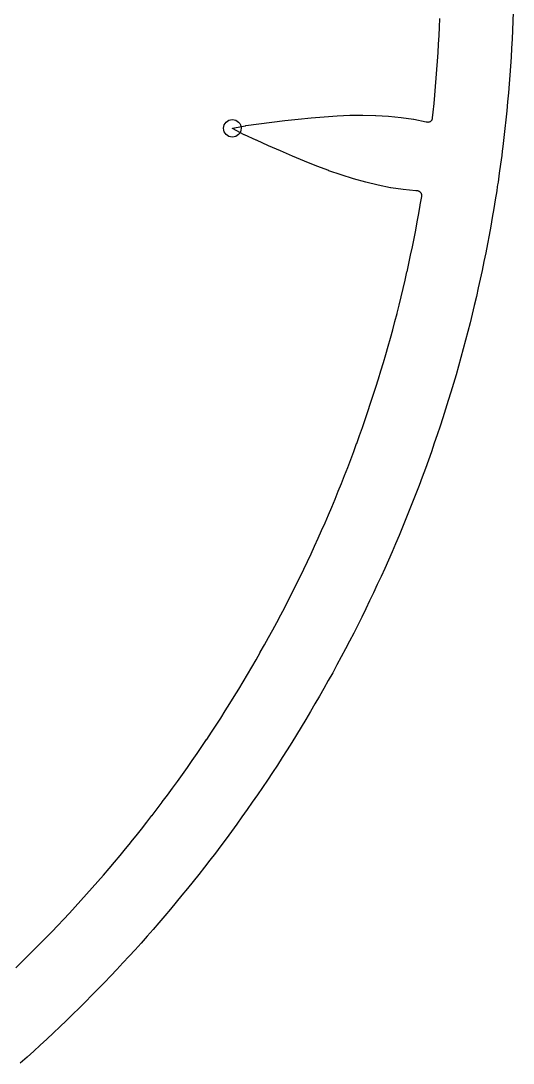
# Model space of a CAD drawing. Header units: millimetres. Extents: x -79 to 79, y -79 to 79.
# Drawn here: x 52.5 to 79.2, y -59.3 to -2.9 of the extents above; entities that cross this region are included whole.
import ezdxf

# ---------------------------------------------------------------- set-up
doc = ezdxf.new("R2010")
doc.units = ezdxf.units.MM
for name, color, linetype in [('CUT_INNER', 6, 'Continuous'), ('CUT_OUTER', 1, 'Continuous'), ('ENGRAVE', 7, 'Continuous')]:
    doc.layers.add(name, color=color, linetype=linetype)

msp = doc.modelspace()

# ---------------------------------------------------------------- linework, layer by layer
at = {"layer": 'CUT_INNER'}
msp.add_lwpolyline([(52.215, -54.1725), (52.5453, -53.8521), (52.5464, -53.851), (52.8747, -53.5287), (52.8758, -53.5276), (53.2022, -53.2033), (53.2033, -53.2022), (53.5276, -52.8758), (53.5287, -52.8747), (53.851, -52.5464), (53.8521, -52.5453), (54.1725, -52.215), (54.1735, -52.2139), (54.4918, -51.8816), (54.4929, -51.8805), (54.8091, -51.5463), (54.8102, -51.5451), (55.1244, -51.209), (55.1254, -51.2079), (55.4376, -50.8698), (55.4386, -50.8686), (55.7486, -50.5287), (55.7497, -50.5275), (56.0576, -50.1856), (56.0587, -50.1845), (56.3645, -49.8407), (56.3655, -49.8396), (56.6693, -49.494), (56.6703, -49.4928), (56.9719, -49.1453), (56.9729, -49.1441), (57.2724, -48.7948), (57.2734, -48.7936), (57.5707, -48.4425), (57.5717, -48.4413), (57.8668, -48.0883), (57.8678, -48.0871), (58.1608, -47.7323), (58.1618, -47.7312), (58.4526, -47.3746), (58.4536, -47.3734), (58.7422, -47.015), (58.7431, -47.0138), (59.0296, -46.6537), (59.0305, -46.6525), (59.3147, -46.2906), (59.3157, -46.2894), (59.5976, -45.9258), (59.5986, -45.9246), (59.8783, -45.5593), (59.8792, -45.558), (60.1567, -45.191), (60.1576, -45.1898), (60.4329, -44.821), (60.4338, -44.8198), (60.7068, -44.4494), (60.7077, -44.4481), (60.9783, -44.0761), (60.9792, -44.0748), (61.2476, -43.7011), (61.2485, -43.6998), (61.5146, -43.3244), (61.5155, -43.3232), (61.7793, -42.9462), (61.7802, -42.9449), (62.0417, -42.5663), (62.0425, -42.565), (62.3017, -42.1848), (62.3025, -42.1835), (62.5593, -41.8017), (62.5602, -41.8005), (62.8147, -41.4171), (62.8155, -41.4158), (63.0676, -41.0309), (63.0684, -41.0296), (63.3182, -40.6431), (63.319, -40.6419), (63.5664, -40.2539), (63.5672, -40.2526), (63.8122, -39.8631), (63.813, -39.8618), (64.0556, -39.4708), (64.0564, -39.4695), (64.2965, -39.077), (64.2973, -39.0757), (64.5351, -38.6817), (64.5359, -38.6804), (64.7712, -38.285), (64.772, -38.2837), (65.0049, -37.8869), (65.0057, -37.8856), (65.2362, -37.4873), (65.2369, -37.486), (65.465, -37.0863), (65.4657, -37.085), (65.6913, -36.6839), (65.692, -36.6826), (65.9151, -36.2802), (65.9159, -36.2788), (66.1365, -35.875), (66.1372, -35.8737), (66.3554, -35.4686), (66.3561, -35.4672), (66.5718, -35.0607), (66.5725, -35.0594), (66.7856, -34.6516), (66.7864, -34.6503), (66.997, -34.2412), (66.9977, -34.2398), (67.2058, -33.8294), (67.2065, -33.8281), (67.4122, -33.4164), (67.4128, -33.4151), (67.6159, -33.0022), (67.6166, -33.0008), (67.8172, -32.5867), (67.8178, -32.5853), (68.0158, -32.1699), (68.0165, -32.1686), (68.2119, -31.752), (68.2126, -31.7506), (68.4055, -31.3329), (68.4061, -31.3315), (68.5964, -30.9125), (68.5971, -30.9111), (68.7848, -30.4911), (68.7855, -30.4897), (68.9706, -30.0684), (68.9712, -30.067), (69.1538, -29.6447), (69.1544, -29.6433), (69.3344, -29.2198), (69.335, -29.2184), (69.5124, -28.7938), (69.513, -28.7924), (69.6878, -28.3667), (69.6883, -28.3653), (69.8605, -27.9386), (69.8611, -27.9372), (70.0306, -27.5094), (70.0312, -27.508), (70.1981, -27.0792), (70.1987, -27.0778), (70.3629, -26.648), (70.3635, -26.6465), (70.5251, -26.2157), (70.5257, -26.2143), (70.6846, -25.7825), (70.6852, -25.7811), (70.8415, -25.3483), (70.842, -25.3469), (70.9957, -24.9132), (70.9962, -24.9117), (71.1472, -24.4771), (71.1477, -24.4756), (71.2961, -24.0401), (71.2966, -24.0386), (71.4423, -23.6021), (71.4427, -23.6007), (71.5857, -23.1633), (71.5862, -23.1619), (71.7265, -22.7237), (71.727, -22.7222), (71.8646, -22.2831), (71.865, -22.2817), (72, -21.8418), (72.0004, -21.8403), (72.1326, -21.3996), (72.1331, -21.3981), (72.2626, -20.9566), (72.263, -20.9551), (72.3898, -20.5128), (72.3902, -20.5113), (72.5143, -20.0682), (72.5147, -20.0667), (72.6361, -19.6229), (72.6365, -19.6214), (72.7551, -19.1768), (72.7555, -19.1753), (72.8714, -18.7301), (72.8718, -18.7286), (72.985, -18.2826), (72.9853, -18.2811), (73.0958, -17.8344), (73.0961, -17.8329), (73.2038, -17.3856), (73.2042, -17.3841), (73.3091, -16.9361), (73.3095, -16.9346), (73.4117, -16.4859), (73.412, -16.4844), (73.5114, -16.0352), (73.5118, -16.0337), (73.6084, -15.5838), (73.6088, -15.5823), (73.7027, -15.1319), (73.703, -15.1304), (73.7941, -14.6793), (73.7944, -14.6778), (73.8828, -14.2263), (73.8831, -14.2248), (73.9687, -13.7727), (73.969, -13.7712), (74.0518, -13.3186), (74.0521, -13.317), (74.1322, -12.8639), (74.1324, -12.8624), (74.2097, -12.4088), (74.2099, -12.4073), (74.2122, -12.3936), (74.215, -12.369), (74.2153, -12.3442), (74.2132, -12.3195), (74.2087, -12.2951), (74.2017, -12.2713), (74.1924, -12.2483), (74.1809, -12.2263), (74.1673, -12.2056), (74.1517, -12.1863), (74.1343, -12.1687), (74.1152, -12.1529), (74.0946, -12.139), (74.0728, -12.1273), (74.0499, -12.1178), (74.0261, -12.1106), (74.0018, -12.1058), (73.9771, -12.1034), (73.8977, -12.0997), (73.8912, -12.0992), (73.2113, -12.0319), (73.2052, -12.0311), (72.5299, -11.9304), (72.5243, -11.9295), (71.8532, -11.7976), (71.848, -11.7965), (71.1807, -11.6358), (71.1761, -11.6346), (70.512, -11.4478), (70.508, -11.4466), (69.8468, -11.2366), (69.8434, -11.2355), (69.1846, -11.0051), (69.1818, -11.0041), (68.525, -10.7566), (68.5227, -10.7557), (67.8674, -10.494), (67.8656, -10.4933), (67.2115, -10.2205), (67.2102, -10.22), (66.5574, -9.939), (65.9036, -9.6512), (65.2507, -9.3583), (65.2495, -9.3578), (64.6018, -9.059), (64.5951, -9.0556), (63.9591, -8.7145), (63.9543, -8.7116), (63.9593, -8.7104), (64.6674, -8.5685), (64.6748, -8.5673), (65.3812, -8.4693), (65.3826, -8.4691), (66.0907, -8.3786), (66.7995, -8.293), (67.5078, -8.2134), (67.5093, -8.2133), (68.2144, -8.1421), (68.2163, -8.142), (68.9193, -8.0818), (68.9218, -8.0816), (69.6222, -8.0354), (69.6252, -8.0352), (70.3224, -8.0061), (70.326, -8.006), (71.0197, -7.9969), (71.0239, -7.9969), (71.7136, -8.011), (71.7183, -8.0111), (72.4036, -8.0511), (72.4088, -8.0515), (73.0893, -8.1201), (73.095, -8.1208), (73.7705, -8.2205), (73.7765, -8.2216), (74.4466, -8.3545), (74.453, -8.3559), (74.4872, -8.3646), (74.5118, -8.3695), (74.5369, -8.372), (74.562, -8.3719), (74.5871, -8.3692), (74.6117, -8.3641), (74.6357, -8.3565), (74.6588, -8.3466), (74.6808, -8.3344), (74.7014, -8.32), (74.7205, -8.3037), (74.7379, -8.2854), (74.7533, -8.2656), (74.7667, -8.2443), (74.7779, -8.2217), (74.7867, -8.1982), (74.7931, -8.1739), (74.7971, -8.149), (74.831, -7.8349), (74.8311, -7.8333), (74.8776, -7.3756), (74.8778, -7.374), (74.9215, -6.916), (74.9216, -6.9145), (74.9625, -6.4562), (74.9626, -6.4546), (75.0007, -5.9961), (75.0008, -5.9945), (75.0361, -5.5358), (75.0362, -5.5342), (75.0686, -5.0752), (75.0687, -5.0737), (75.0984, -4.6145), (75.0985, -4.613), (75.1253, -4.1537), (75.1253, -4.1521), (75.1493, -3.6926), (75.1494, -3.6911), (75.1706, -3.2314), (75.1706, -3.2299), (75.189, -2.7701)], dxfattribs=at)
at = {"layer": 'CUT_OUTER'}
msp.add_lwpolyline([(79.1628, -2.4287), (79.1464, -2.9144), (79.127, -3.3999), (79.1046, -3.8854), (79.0793, -4.3707), (79.051, -4.8558), (79.0197, -5.3408), (78.9855, -5.8256), (78.9482, -6.3101), (78.908, -6.7944), (78.8648, -7.2784), (78.8187, -7.7622), (78.7696, -8.2457), (78.7175, -8.7288), (78.6625, -9.2117), (78.6045, -9.6942), (78.5717, -9.9536), (78.5717, -9.9536), (78.5434, -10.1771), (78.4795, -10.6588), (78.4126, -11.1401), (78.3428, -11.6211), (78.321, -11.7646), (78.3038, -11.8783), (78.2701, -12.1008), (78.1944, -12.5808), (78.1157, -13.0604), (78.0341, -13.5394), (77.9496, -14.018), (77.8621, -14.496), (77.7717, -14.9735), (77.6783, -15.4504), (77.5821, -15.9267), (77.4829, -16.4025), (77.3808, -16.8776), (77.2758, -17.3521), (77.1678, -17.8259), (77.057, -18.2991), (76.9433, -18.7715), (76.8267, -19.2433), (76.7071, -19.7143), (76.5847, -20.1846), (76.4594, -20.6542), (76.3313, -21.1229), (76.2002, -21.5909), (76.0663, -22.058), (75.9295, -22.5243), (75.7899, -22.9898), (75.6474, -23.4544), (75.5021, -23.9181), (75.3539, -24.381), (75.2029, -24.8429), (75.049, -25.3038), (74.8923, -25.7639), (74.7329, -26.2229), (74.5705, -26.681), (74.4054, -27.138), (74.2375, -27.594), (74.0668, -28.049), (73.8933, -28.503), (73.717, -28.9558), (73.538, -29.4076), (73.3561, -29.8583), (73.1715, -30.3078), (72.9842, -30.7562), (72.7941, -31.2035), (72.6013, -31.6495), (72.4057, -32.0944), (72.2074, -32.5381), (72.0064, -32.9805), (71.8027, -33.4217), (71.5963, -33.8617), (71.3872, -34.3003), (71.1754, -34.7377), (70.9609, -35.1738), (70.7437, -35.6085), (70.5239, -36.0419), (70.3014, -36.474), (70.0763, -36.9047), (69.8485, -37.3339), (69.6181, -37.7618), (69.3851, -38.1883), (69.1495, -38.6133), (68.9113, -39.0369), (68.6704, -39.459), (68.427, -39.8796), (68.181, -40.2987), (67.9325, -40.7163), (67.6814, -41.1323), (67.4277, -41.5469), (67.1715, -41.9598), (66.9128, -42.3712), (66.6516, -42.7809), (66.3878, -43.1891), (66.1216, -43.5956), (65.8528, -44.0005), (65.5816, -44.4038), (65.3079, -44.8053), (65.0318, -45.2052), (64.7532, -45.6034), (64.4721, -45.9998), (64.1887, -46.3946), (63.9028, -46.7876), (63.6145, -47.1788), (63.3238, -47.5682), (63.0307, -47.9559), (62.7353, -48.3417), (62.4375, -48.7257), (62.1374, -49.1079), (61.8349, -49.4883), (61.53, -49.8668), (61.2229, -50.2434), (60.9135, -50.6181), (60.6017, -50.9909), (60.2877, -51.3618), (59.9714, -51.7307), (59.6529, -52.0977), (59.3321, -52.4628), (59.0091, -52.8258), (58.6838, -53.1869), (58.3564, -53.546), (58.0267, -53.903), (57.6949, -54.2581), (57.3609, -54.6111), (57.0247, -54.962), (56.6864, -55.3109), (56.346, -55.6576), (56.0034, -56.0023), (55.6587, -56.3449), (55.3119, -56.6853), (54.9631, -57.0237), (54.6122, -57.3598), (54.2592, -57.6939), (53.9042, -58.0257), (53.5471, -58.3554), (53.188, -58.6828), (52.827, -59.0081), (52.4639, -59.3311)], dxfattribs=at)
at = {"layer": 'ENGRAVE'}
msp.add_circle((63.9535, -8.7115), 0.4752, dxfattribs=at)

doc.saveas('drawing.dxf')
